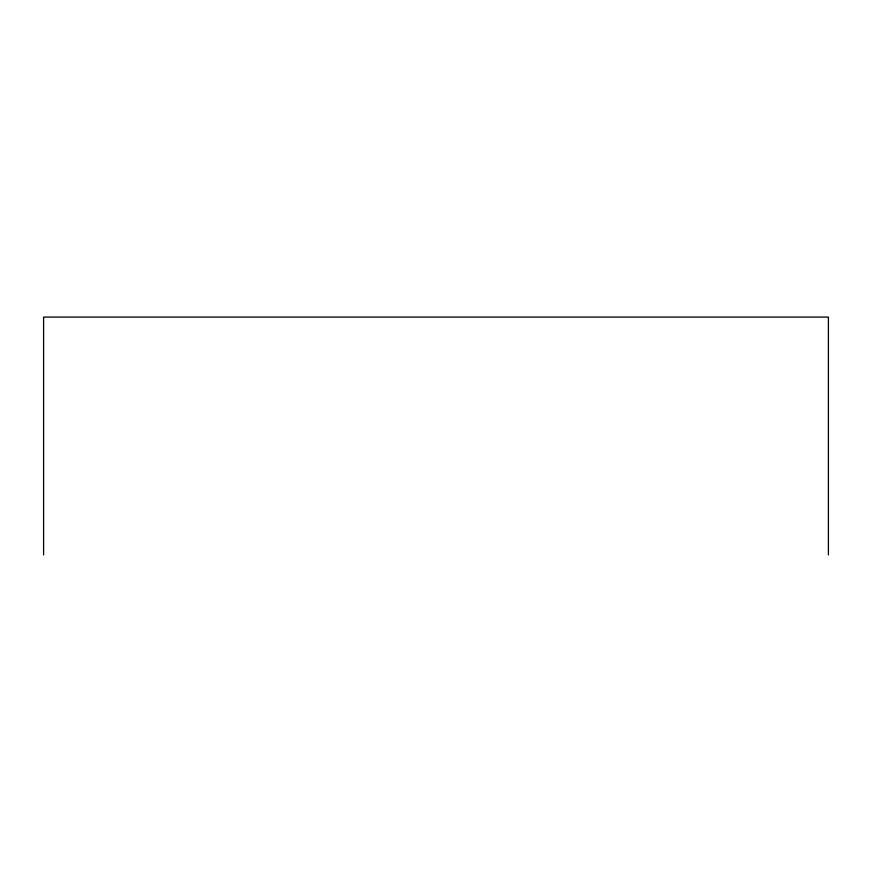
<?xml version="1.0" encoding="UTF-8"?>
<svg xmlns="http://www.w3.org/2000/svg" width="872" height="872" viewBox="0 0 872 872"><rect width="100%" height="100%" fill="white"/><g stroke="black" fill="none" stroke-linecap="round" stroke-linejoin="round"><path stroke-width="1.31" d="M828.4 554.919L828.4 317.081L43.6 317.081L43.6 554.919"/></g></svg>
